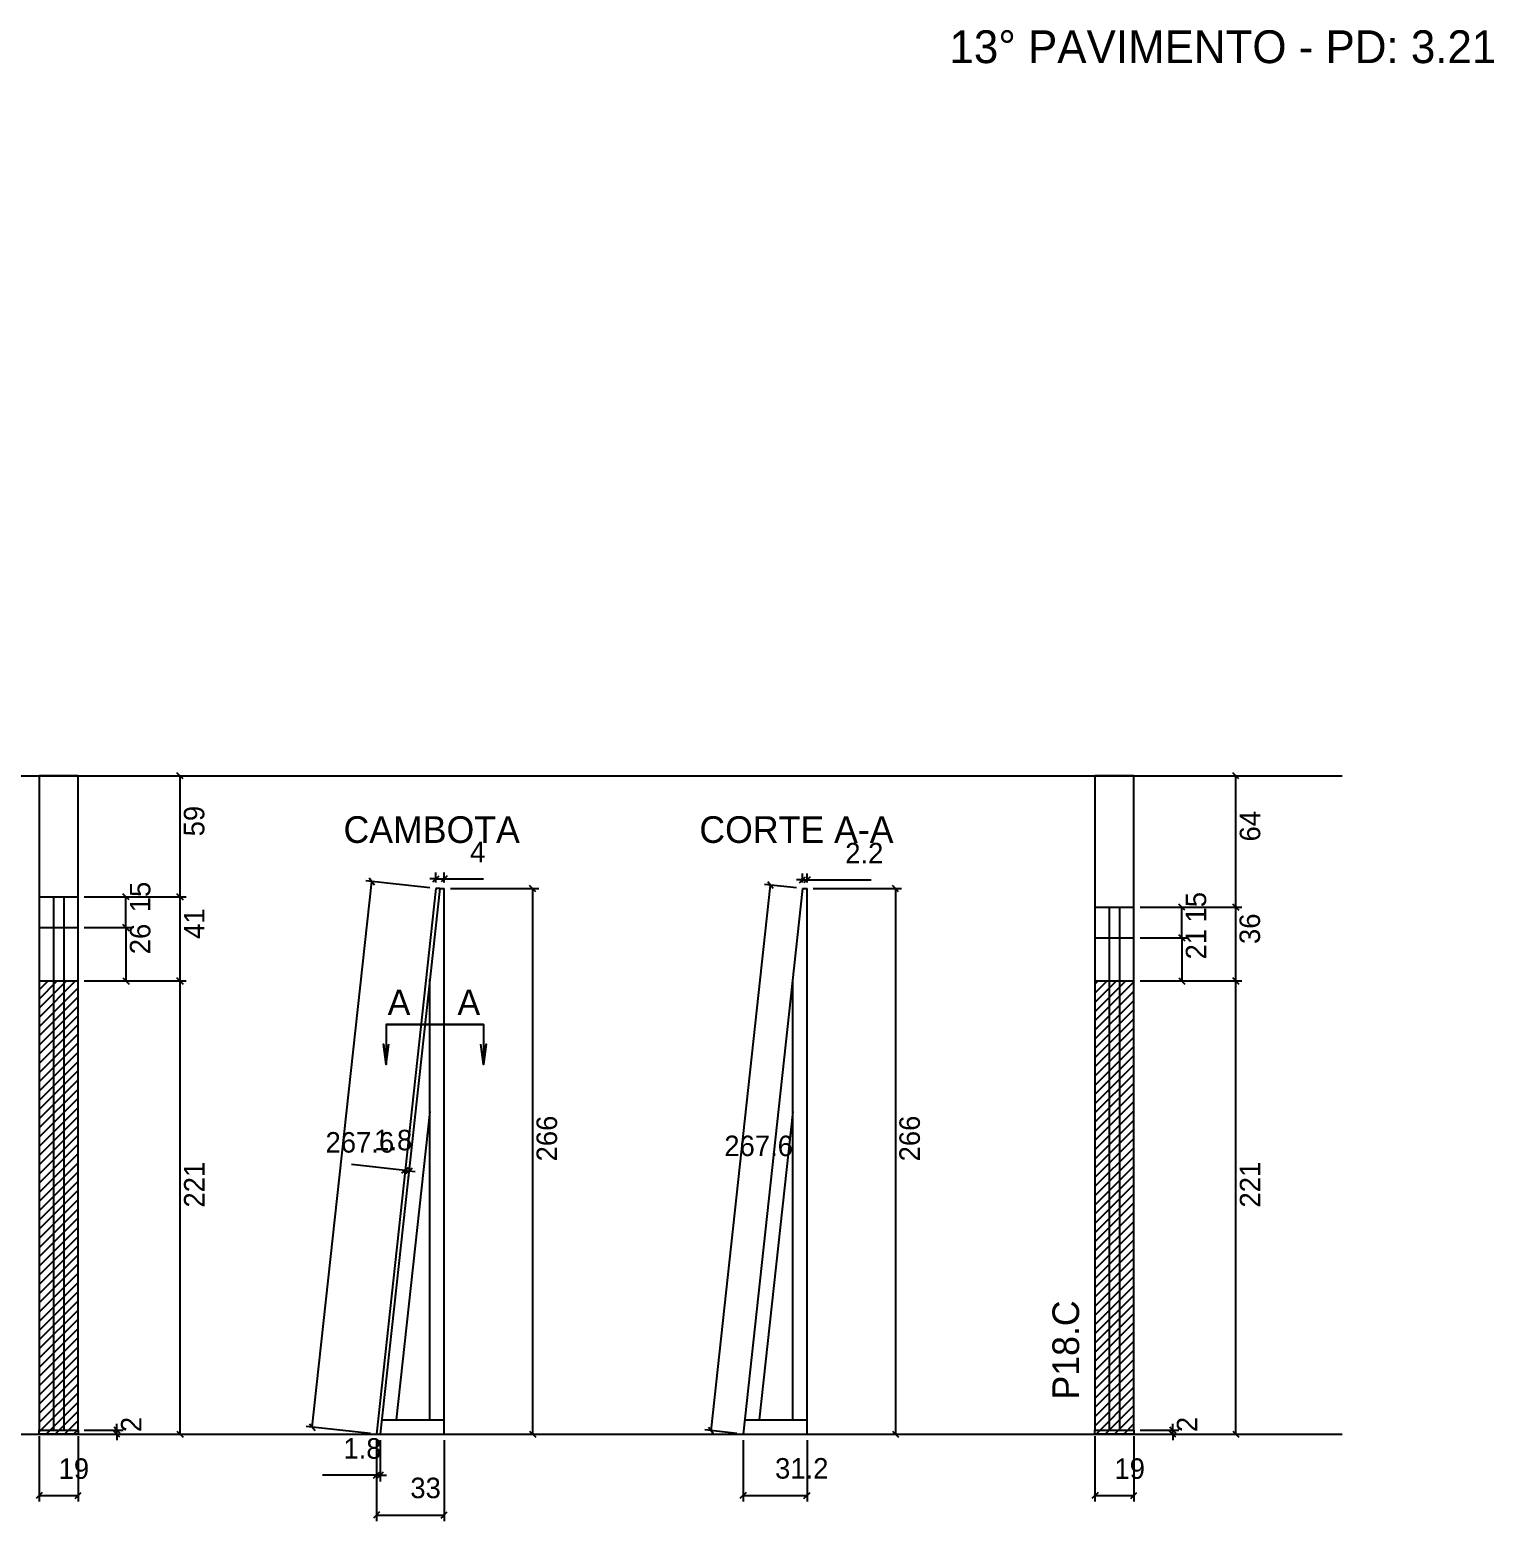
# Model space of a CAD drawing. Header units: metres. Extents: x 6071 to 7445, y 7520 to 8264.
# Drawn here: x 6731 to 7445, y 7523 to 8250 of the extents above; entities that cross this region are included whole.
import ezdxf

# ---------------------------------------------------------------- set-up
doc = ezdxf.new("R2010")
doc.units = ezdxf.units.M
for name, color, linetype in [('00 - FELIPE', 7, 'Continuous'), ('1', 7, 'Continuous'), ('9', 7, 'Continuous'), ('COTA', 7, 'Continuous'), ('Hachura', 7, 'Continuous'), ('NOMENCLATURA', 7, 'Continuous'), ('Nível', 7, 'Continuous'), ('Painéis', 7, 'Continuous'), ('SARR_2.2x7', 7, 'Continuous'), ('Texto Seção', 7, 'Continuous')]:
    doc.layers.add(name, color=color, linetype=linetype)

msp = doc.modelspace()

# ---------------------------------------------------------------- hatches: boundary and pattern name
at = {"layer": 'COTA'}
h = msp.add_hatch(dxfattribs=at)
h.set_pattern_fill('AR-CONC')
h.paths.add_polyline_path([(6754.95, 7827.5), (6754.95, 7886.5), (6735.95, 7886.5), (6735.95, 7827.5), (6754.95, 7827.5)])
h = msp.add_hatch(dxfattribs=at)
h.set_pattern_fill('AR-CONC')
h.paths.add_polyline_path([(7269.65, 7822.5), (7269.65, 7886.5), (7250.65, 7886.5), (7250.65, 7822.5), (7269.65, 7822.5)])
at = {"layer": 'Hachura'}
h = msp.add_hatch(dxfattribs=at)
h.set_pattern_fill('ANSI31')
h.paths.add_polyline_path([(6754.95, 7565.5), (6754.95, 7786.5), (6735.95, 7786.5), (6735.95, 7565.5), (6754.95, 7565.5)])
h = msp.add_hatch(dxfattribs=at)
h.set_pattern_fill('ANSI31')
h.paths.add_polyline_path([(7269.65, 7565.5), (7269.65, 7786.5), (7250.65, 7786.5), (7250.65, 7565.5), (7269.65, 7565.5)])

# ---------------------------------------------------------------- linework, layer by layer
at = {"layer": '00 - FELIPE', "color": 4, "lineweight": 25}
for p, q in [((6929.42, 7834.5), (6929.42, 7839.31)), ((6933.42, 7834.5), (6933.42, 7839.31)), ((6869.13, 7568.91), (6898.13, 7834.91)), ((6926.44, 7831.83), (6895.15, 7835.24)), ((6929.42, 7836.31), (6926.42, 7836.31)), ((6929.42, 7836.31), (6933.42, 7836.31)), ((6933.42, 7836.31), (6952.66, 7836.31)), ((7063.52, 7567.2), (7092.52, 7833.2)), ((7105.13, 7831.83), (7089.54, 7833.53)), ((7108.11, 7835.83), (7105.11, 7835.83)), ((7108.11, 7834.5), (7108.11, 7838.83)), ((7108.11, 7835.83), (7110.3, 7835.83)), ((7110.3, 7834.5), (7110.3, 7838.83)), ((7110.3, 7835.83), (7141.53, 7835.83)), ((6936.42, 7831.5), (6979.54, 7831.5)), ((6976.54, 7831.5), (6976.54, 7565.5)), ((7113.3, 7831.5), (7156.42, 7831.5)), ((7153.42, 7831.5), (7153.42, 7565.5)), ((6914.44, 7694.12), (6888.31, 7696.97)), ((6916.23, 7693.93), (6914.44, 7694.12)), ((6916.23, 7693.93), (6919.22, 7693.6)), ((6914.15, 7691.41), (6914.12, 7691.14)), ((6915.94, 7691.22), (6915.91, 7690.95)), ((6897.44, 7565.83), (6866.15, 7569.24)), ((6936.42, 7565.5), (6979.54, 7565.5)), ((7076.13, 7565.83), (7060.54, 7567.53)), ((7113.3, 7565.5), (7156.42, 7565.5)), ((6900.42, 7562.5), (6900.42, 7523.07)), ((6900.44, 7562.7), (6900.44, 7542.47)), ((6902.23, 7562.5), (6902.23, 7542.47)), ((6933.42, 7562.5), (6933.42, 7523.07)), ((7079.11, 7562.5), (7079.11, 7532.61)), ((7110.3, 7562.5), (7110.3, 7532.61)), ((6900.44, 7545.47), (6874.16, 7545.47)), ((6902.23, 7545.47), (6900.44, 7545.47)), ((6902.23, 7545.47), (6905.23, 7545.47)), ((7079.11, 7535.61), (7110.3, 7535.61)), ((6900.42, 7526.07), (6933.42, 7526.07))]:
    msp.add_line(p, q, dxfattribs=at)
at = {"layer": '00 - FELIPE', "color": 0, "lineweight": 25}
for p, q in [((6899.46, 7833.26), (6896.8, 7836.57)), ((6927.92, 7834.81), (6930.92, 7837.81)), ((6934.92, 7837.81), (6931.92, 7834.81)), ((6978.04, 7830), (6975.04, 7833)), ((7093.85, 7831.55), (7091.19, 7834.86)), ((7106.61, 7834.33), (7109.61, 7837.33)), ((7111.8, 7837.33), (7108.8, 7834.33)), ((7154.92, 7830), (7151.92, 7833)), ((6912.79, 7692.79), (6916.1, 7695.45)), ((6917.89, 7695.26), (6914.58, 7692.6)), ((6867.8, 7570.57), (6870.46, 7567.26)), ((6975.04, 7567), (6978.04, 7564)), ((7062.19, 7568.86), (7064.85, 7565.55)), ((7151.92, 7567), (7154.92, 7564)), ((6898.94, 7543.97), (6901.94, 7546.97)), ((6903.73, 7546.97), (6900.73, 7543.97)), ((7080.61, 7537.11), (7077.61, 7534.11)), ((7108.8, 7534.11), (7111.8, 7537.11)), ((6901.92, 7527.57), (6898.92, 7524.57)), ((6931.92, 7524.57), (6934.92, 7527.57))]:
    msp.add_line(p, q, dxfattribs=at)
at = {"layer": '9', "color": 9, "lineweight": 25}
for points in [[(6952.62, 7765.27), (6905.19, 7765.27), (6905.19, 7745.76), (6903.88, 7755.68), (6905.19, 7745.76), (6906.49, 7755.68)], [(6905.19, 7765.27), (6952.62, 7765.27), (6952.62, 7745.76), (6953.93, 7755.68), (6952.62, 7745.76), (6951.32, 7755.68)]]:
    msp.add_lwpolyline(points, dxfattribs=at)
at = {"layer": 'COTA', "color": 4, "lineweight": 25}
for p, q in [((6757.95, 7886.5), (6807.64, 7886.5)), ((6804.64, 7827.5), (6804.64, 7886.5)), ((7272.65, 7886.5), (7322.34, 7886.5)), ((7319.34, 7822.5), (7319.34, 7886.5)), ((6757.95, 7827.5), (6807.64, 7827.5)), ((7272.65, 7822.5), (7322.34, 7822.5)), ((6757.95, 7786.5), (6807.64, 7786.5)), ((6804.64, 7565.5), (6804.64, 7786.5)), ((7272.65, 7786.5), (7322.34, 7786.5)), ((7319.34, 7565.5), (7319.34, 7786.5)), ((6773.86, 7567.5), (6773.86, 7570.5)), ((7288.56, 7567.5), (7288.56, 7570.5)), ((6735.95, 7564.5), (6735.95, 7532.61)), ((6754.95, 7564.5), (6754.95, 7532.61)), ((6757.95, 7567.5), (6776.86, 7567.5)), ((6757.95, 7565.5), (6776.86, 7565.5)), ((6757.95, 7565.5), (6807.64, 7565.5)), ((6773.86, 7565.5), (6773.86, 7567.5)), ((6773.86, 7565.5), (6773.86, 7562.5)), ((7250.65, 7564.5), (7250.65, 7532.61)), ((7269.65, 7564.5), (7269.65, 7532.61)), ((7272.65, 7567.5), (7291.56, 7567.5)), ((7272.65, 7565.5), (7291.56, 7565.5)), ((7272.65, 7565.5), (7322.34, 7565.5)), ((7288.56, 7565.5), (7288.56, 7567.5)), ((7288.56, 7565.5), (7288.56, 7562.5)), ((6735.95, 7535.61), (6754.95, 7535.61)), ((7250.65, 7535.61), (7269.65, 7535.61))]:
    msp.add_line(p, q, dxfattribs=at)
at = {"layer": 'COTA', "color": 0, "lineweight": 25}
for p, q in [((6806.14, 7885), (6803.14, 7888)), ((7320.84, 7885), (7317.84, 7888)), ((6803.14, 7829), (6806.14, 7826)), ((7317.84, 7824), (7320.84, 7821)), ((6806.14, 7785), (6803.14, 7788)), ((7320.84, 7785), (7317.84, 7788)), ((6772.36, 7569), (6775.36, 7566)), ((6775.36, 7564), (6772.36, 7567)), ((6803.14, 7567), (6806.14, 7564)), ((7287.06, 7569), (7290.06, 7566)), ((7290.06, 7564), (7287.06, 7567)), ((7317.84, 7567), (7320.84, 7564)), ((6737.45, 7537.11), (6734.45, 7534.11)), ((6753.45, 7534.11), (6756.45, 7537.11)), ((7252.15, 7537.11), (7249.15, 7534.11)), ((7268.15, 7534.11), (7271.15, 7537.11))]:
    msp.add_line(p, q, dxfattribs=at)
at = {"layer": 'COTA', "color": 241, "lineweight": 25}
for points in [[(6754.95, 7827.5), (6754.95, 7886.5), (6735.95, 7886.5), (6735.95, 7827.5)], [(7269.65, 7822.5), (7269.65, 7886.5), (7250.65, 7886.5), (7250.65, 7822.5)]]:
    msp.add_lwpolyline(points, dxfattribs=at)
at = {"layer": 'Nível', "color": 4, "lineweight": 25}
for p, q in [((6083.25, 7886.5), (7371.24, 7886.5)), ((6165.25, 7565.5), (7371.24, 7565.5))]:
    msp.add_line(p, q, dxfattribs=at)
at = {"layer": 'Painéis', "color": 200, "lineweight": 25}
for p, q in [((6735.95, 7827.5), (6735.95, 7567.5)), ((6735.95, 7827.5), (6754.95, 7827.5)), ((6754.95, 7567.5), (6754.95, 7827.5)), ((6929.42, 7831.5), (6900.42, 7565.5)), ((6931.23, 7831.5), (6902.23, 7565.5)), ((6931.23, 7831.5), (6929.42, 7831.5)), ((7250.65, 7822.5), (7250.65, 7567.5)), ((7250.65, 7822.5), (7269.65, 7822.5)), ((7269.65, 7567.5), (7269.65, 7822.5)), ((6735.95, 7812.5), (6754.95, 7812.5)), ((7250.65, 7807.5), (7269.65, 7807.5)), ((6735.95, 7786.5), (6754.95, 7786.5)), ((7250.65, 7786.5), (7269.65, 7786.5)), ((6735.95, 7567.5), (6754.95, 7567.5)), ((6900.42, 7565.5), (6902.23, 7565.5)), ((7250.65, 7567.5), (7269.65, 7567.5))]:
    msp.add_line(p, q, dxfattribs=at)
at = {"layer": 'Painéis', "color": 4, "lineweight": 25}
for p, q in [((6757.95, 7827.5), (6807.64, 7827.5)), ((6757.95, 7827.5), (6781.3, 7827.5)), ((6778.3, 7812.5), (6778.3, 7827.5)), ((6804.64, 7786.5), (6804.64, 7827.5)), ((7272.65, 7822.5), (7322.34, 7822.5)), ((7272.65, 7822.5), (7296, 7822.5)), ((7293, 7807.5), (7293, 7822.5)), ((7319.34, 7786.5), (7319.34, 7822.5)), ((6757.95, 7812.5), (6781.3, 7812.5)), ((6757.95, 7812.5), (6781.3, 7812.5)), ((6778.3, 7812.5), (6778.3, 7786.5)), ((7272.65, 7807.5), (7296, 7807.5)), ((7272.65, 7807.5), (7296, 7807.5)), ((7293, 7807.5), (7293, 7786.5)), ((6757.95, 7786.5), (6807.64, 7786.5)), ((6757.95, 7786.5), (6781.3, 7786.5)), ((7272.65, 7786.5), (7322.34, 7786.5)), ((7272.65, 7786.5), (7296, 7786.5))]:
    msp.add_line(p, q, dxfattribs=at)
at = {"layer": 'Painéis', "color": 0, "lineweight": 25}
for p, q in [((6779.8, 7826), (6776.8, 7829)), ((6806.14, 7826), (6803.14, 7829)), ((7294.5, 7821), (7291.5, 7824)), ((7320.84, 7821), (7317.84, 7824)), ((6779.8, 7811), (6776.8, 7814)), ((6776.8, 7814), (6779.8, 7811)), ((7294.5, 7806), (7291.5, 7809)), ((7291.5, 7809), (7294.5, 7806)), ((6776.8, 7788), (6779.8, 7785)), ((6803.14, 7788), (6806.14, 7785)), ((7291.5, 7788), (7294.5, 7785)), ((7317.84, 7788), (7320.84, 7785))]:
    msp.add_line(p, q, dxfattribs=at)
at = {"layer": 'Painéis', "color": 200, "lineweight": 25}
for points in [[(6735.95, 7567.5), (6754.95, 7567.5), (6754.95, 7565.5), (6735.95, 7565.5)], [(7250.65, 7567.5), (7269.65, 7567.5), (7269.65, 7565.5), (7250.65, 7565.5)]]:
    msp.add_lwpolyline(points, close=True, dxfattribs=at)
at = {"layer": 'SARR_2.2x7', "color": 40, "lineweight": 25}
for p, q in [((6742.95, 7827.5), (6742.95, 7786.5)), ((6747.95, 7827.5), (6747.95, 7786.5)), ((6931.23, 7831.5), (6933.42, 7831.5)), ((6933.42, 7565.5), (6933.42, 7831.5)), ((7108.11, 7831.5), (7079.11, 7565.5)), ((7108.11, 7831.5), (7110.3, 7831.5)), ((7110.3, 7565.5), (7110.3, 7831.5)), ((7257.65, 7822.5), (7257.65, 7786.5)), ((7262.65, 7822.5), (7262.65, 7786.5)), ((6742.95, 7786.5), (6742.95, 7567.5)), ((6747.95, 7786.5), (6747.95, 7567.5)), ((6926.42, 7572.5), (6926.42, 7787.38)), ((7103.3, 7572.5), (7103.3, 7787.38)), ((7257.65, 7786.5), (7257.65, 7567.5)), ((7262.65, 7786.5), (7262.65, 7567.5)), ((6926.42, 7722.79), (6910.04, 7572.5)), ((7103.3, 7722.79), (7086.92, 7572.5)), ((6902.99, 7572.5), (6933.42, 7572.5)), ((7079.88, 7572.5), (7110.3, 7572.5)), ((6902.23, 7565.5), (6933.42, 7565.5)), ((7079.11, 7565.5), (7110.3, 7565.5))]:
    msp.add_line(p, q, dxfattribs=at)

# ---------------------------------------------------------------- texts
at = {"layer": '00 - FELIPE', "color": 240, "lineweight": 25}
for s, p in [('4', (6946.04, 7844.38)), ('2.2', (7128.92, 7843.83)), ('267.6', (6875.58, 7702.79)), ('1.8', (6899.27, 7703.92)), ('267.6', (7069.97, 7701.08)), ('1.8', (6884.3, 7553.56)), ('31.2', (7094.71, 7543.83)), ('33', (6916.92, 7534.29))]:
    msp.add_text(s, height=10, dxfattribs=at).set_placement(p)
for p in [(6988.44, 7698.5), (7165.32, 7698.5)]:
    msp.add_text('266', height=10, rotation=90, dxfattribs=at).set_placement(p)
at = {"layer": '1', "color": 1, "lineweight": 25}
for p in [(6905.83, 7769.81), (6939.86, 7769.81)]:
    msp.add_text('A', height=12.5, dxfattribs=at).set_placement(p)
at = {"layer": 'COTA', "color": 240, "lineweight": 25}
for s, p in [('59', (6816.5, 7857)), ('64', (7331.24, 7854.5)), ('221', (6816.58, 7676)), ('221', (7331.28, 7676)), ('2', (6785.86, 7566.5)), ('2', (7300.56, 7566.5))]:
    msp.add_text(s, height=10, rotation=90, dxfattribs=at).set_placement(p)
for p in [(6745.45, 7543.7), (7260.15, 7543.7)]:
    msp.add_text('19', height=10, dxfattribs=at).set_placement(p)
at = {"layer": 'NOMENCLATURA', "color": 2, "lineweight": 25}
msp.add_text('13° PAVIMENTO - PD: 3.21', height=16, dxfattribs=at).set_placement((7179.73, 8234.03))
at = {"layer": 'Painéis', "color": 240, "lineweight": 25}
for s, p in [('15', (6790.19, 7820)), ('15', (7304.89, 7815)), ('41', (6816.57, 7807)), ('36', (7331.12, 7804.5)), ('26', (6790.19, 7799.5)), ('21', (7304.94, 7797))]:
    msp.add_text(s, height=10, rotation=90, dxfattribs=at).set_placement(p)
at = {"layer": 'Texto Seção', "color": 7, "lineweight": 15}
for s, p in [('CAMBOTA', (6884.34, 7853.8)), ('CORTE A-A', (7057.82, 7853.8))]:
    msp.add_text(s, height=13, dxfattribs=at).set_placement(p)
msp.add_text('P18.C', height=13, rotation=90, dxfattribs=at).set_placement((7242.93, 7582.4))

doc.saveas('drawing.dxf')
